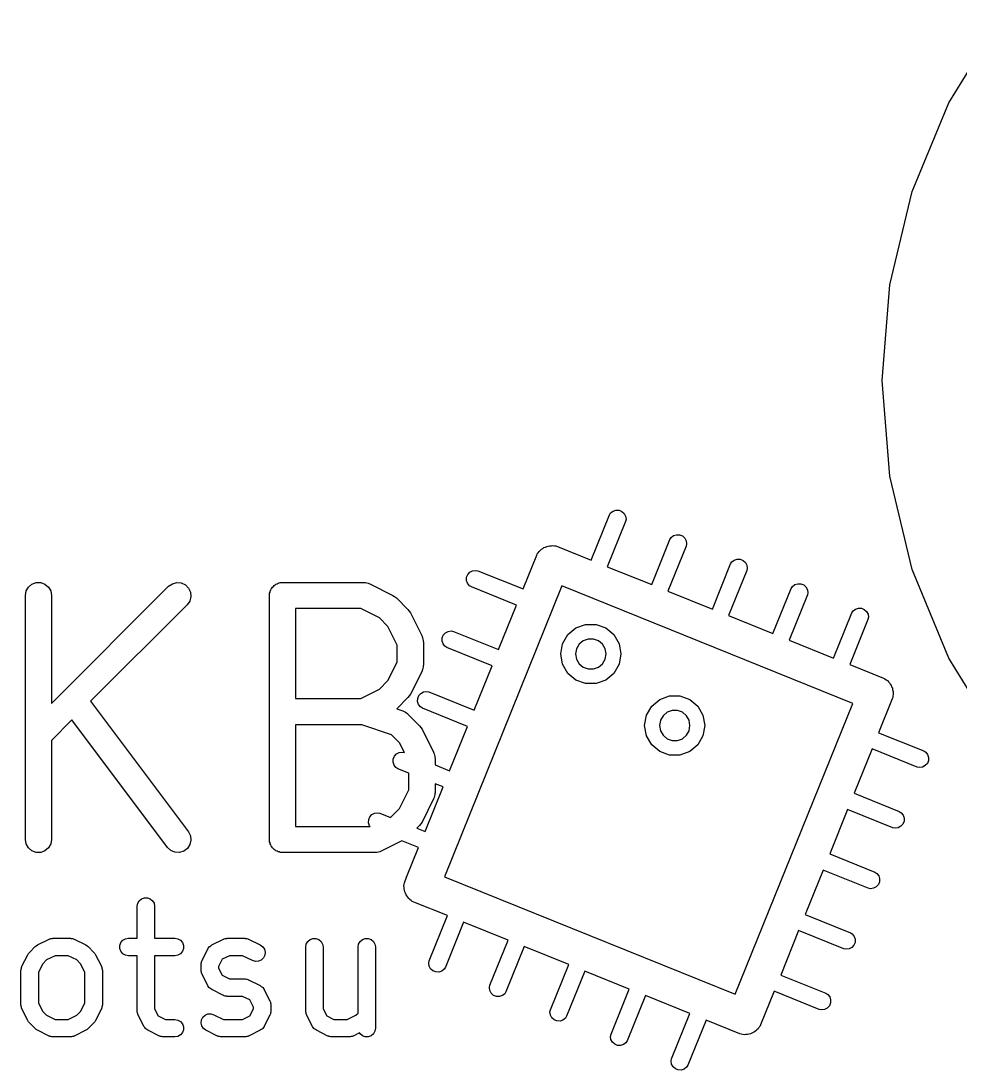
# Model space of a CAD drawing. Extents: x 42 to 175, y -135 to -43.
# Drawn here: x 57.4 to 68.17, y -134.11 to -122.07 of the extents above; entities that cross this region are included whole.
import ezdxf

# ---------------------------------------------------------------- set-up
doc = ezdxf.new("R2010")
doc.units = 0
doc.header["$MEASUREMENT"] = 0
doc.layers.add('BLACK', color=7, linetype='CONTINUOUS')

msp = doc.modelspace()

# ---------------------------------------------------------------- linework, layer by layer
at = {"layer": 'BLACK', "linetype": 'CONTINUOUS'}
for p, q in [((68.0451, -123.013), (68.6207, -122.074)), ((67.6236, -124.031), (68.0451, -123.013)), ((67.3664, -125.102), (67.6236, -124.031)), ((67.28, -126.2), (67.3664, -125.102)), ((67.3664, -127.298), (67.28, -126.2)), ((67.6236, -128.369), (67.3664, -127.298)), ((64.1499, -127.743), (64.1639, -127.72)), ((64.1639, -127.72), (64.1917, -127.699)), ((64.1917, -127.699), (64.2253, -127.688)), ((64.2253, -127.688), (64.2605, -127.689)), ((64.2605, -127.689), (64.2932, -127.702)), ((64.2932, -127.702), (64.3194, -127.726)), ((63.9406, -128.261), (64.1499, -127.743)), ((64.3354, -127.818), (64.1261, -128.336)), ((64.3194, -127.726), (64.336, -127.757)), ((64.3409, -127.792), (64.3354, -127.818)), ((64.336, -127.757), (64.3409, -127.792)), ((64.636, -128.542), (64.8453, -128.024)), ((64.8453, -128.024), (64.8593, -128.001)), ((64.8593, -128.001), (64.8871, -127.98)), ((64.8871, -127.98), (64.9206, -127.969)), ((64.9206, -127.969), (64.9559, -127.97)), ((64.9559, -127.97), (64.9886, -127.983)), ((64.9886, -127.983), (65.0148, -128.007)), ((65.0148, -128.007), (65.0314, -128.038)), ((65.0363, -128.073), (65.0308, -128.099)), ((65.0314, -128.038), (65.0363, -128.073)), ((63.316, -128.205), (63.3226, -128.189)), ((63.3226, -128.189), (63.3345, -128.176)), ((63.3345, -128.176), (63.3439, -128.161)), ((63.3439, -128.161), (63.3579, -128.15)), ((63.3579, -128.15), (63.3698, -128.136)), ((63.3698, -128.136), (63.3855, -128.128)), ((63.3855, -128.128), (63.3995, -128.117)), ((63.3995, -128.117), (63.4164, -128.112)), ((63.4164, -128.112), (63.4321, -128.103)), ((63.4321, -128.103), (63.4497, -128.101)), ((63.4497, -128.101), (63.4666, -128.095)), ((63.4666, -128.095), (63.4843, -128.096)), ((63.4843, -128.096), (63.5019, -128.093)), ((63.5019, -128.093), (63.5193, -128.097)), ((63.5193, -128.097), (63.5371, -128.098)), ((63.5371, -128.098), (63.5535, -128.104)), ((63.5535, -128.104), (63.5535, -128.104)), ((63.5535, -128.104), (63.9406, -128.261)), ((65.0308, -128.099), (64.8215, -128.617)), ((63.1596, -128.592), (63.316, -128.205)), ((63.316, -128.205), (63.316, -128.205)), ((65.3314, -128.823), (65.5407, -128.305)), ((65.5407, -128.305), (65.5547, -128.282)), ((65.5547, -128.282), (65.5825, -128.261)), ((65.5825, -128.261), (65.616, -128.25)), ((65.616, -128.25), (65.6513, -128.251)), ((65.6513, -128.251), (65.684, -128.264)), ((65.684, -128.264), (65.7102, -128.288)), ((65.7102, -128.288), (65.7267, -128.319)), ((65.7267, -128.319), (65.7316, -128.354)), ((62.5128, -128.458), (62.526, -128.425)), ((62.526, -128.425), (62.5496, -128.399)), ((62.5496, -128.399), (62.5808, -128.382)), ((62.5808, -128.382), (62.6157, -128.378)), ((62.6157, -128.378), (62.6415, -128.383)), ((62.6415, -128.383), (63.1596, -128.592)), ((64.1261, -128.336), (64.636, -128.542)), ((65.7262, -128.38), (65.5169, -128.898)), ((65.7316, -128.354), (65.7262, -128.38)), ((68.0451, -129.387), (67.6236, -128.369)), ((57.4851, -128.57), (57.525, -128.537)), ((57.525, -128.537), (57.574, -128.519)), ((57.574, -128.519), (57.626, -128.519)), ((57.626, -128.519), (57.675, -128.537)), ((57.675, -128.537), (57.7149, -128.57)), ((57.75, -129.905), (59.0939, -128.561)), ((59.0939, -128.561), (59.1366, -128.531)), ((59.1366, -128.531), (59.1869, -128.517)), ((59.1869, -128.517), (59.2388, -128.522)), ((59.2388, -128.522), (59.286, -128.544)), ((59.286, -128.544), (59.3229, -128.581)), ((60.2851, -128.57), (60.2951, -128.562)), ((60.2951, -128.562), (60.3036, -128.552)), ((60.3036, -128.552), (60.3149, -128.545)), ((60.3149, -128.545), (60.325, -128.537)), ((60.325, -128.537), (60.3373, -128.532)), ((60.3373, -128.532), (60.3487, -128.526)), ((60.3487, -128.526), (60.3616, -128.523)), ((60.3616, -128.523), (60.374, -128.519)), ((60.374, -128.519), (60.3871, -128.519)), ((60.3871, -128.519), (60.4, -128.517)), ((60.4, -128.517), (61.3333, -128.517)), ((61.3333, -128.517), (61.3419, -128.518)), ((61.3419, -128.518), (61.3505, -128.518)), ((61.3505, -128.518), (61.3673, -128.523)), ((61.3673, -128.523), (61.3846, -128.526)), ((61.3846, -128.526), (61.3921, -128.53)), ((61.3921, -128.53), (61.4004, -128.533)), ((61.4004, -128.533), (61.6671, -128.666)), ((63.6054, -128.557), (62.2568, -131.895)), ((62.5116, -128.493), (62.5128, -128.458)), ((62.5225, -128.527), (62.5116, -128.493)), ((62.5442, -128.555), (62.5225, -128.527)), ((62.5666, -128.568), (62.5442, -128.555)), ((66.9432, -129.905), (63.6054, -128.557)), ((66.2361, -128.586), (66.2501, -128.563)), ((66.2501, -128.563), (66.2779, -128.542)), ((66.2779, -128.542), (66.3114, -128.531)), ((66.3114, -128.531), (66.3467, -128.532)), ((66.3467, -128.532), (66.3794, -128.545)), ((66.3794, -128.545), (66.4056, -128.569)), ((57.45, -128.667), (57.459, -128.615)), ((57.45, -131.467), (57.45, -128.667)), ((57.459, -128.615), (57.4851, -128.57)), ((57.7149, -128.57), (57.741, -128.615)), ((57.741, -128.615), (57.75, -128.667)), ((57.75, -128.667), (57.75, -129.905)), ((59.3229, -128.581), (59.3449, -128.628)), ((59.3494, -128.68), (59.3359, -128.73)), ((59.3449, -128.628), (59.3494, -128.68)), ((60.25, -128.667), (60.2523, -128.654)), ((60.25, -131.467), (60.25, -128.667)), ((60.2523, -128.641), (60.2568, -128.628)), ((60.2523, -128.654), (60.2523, -128.641)), ((60.2568, -128.628), (60.259, -128.615)), ((60.259, -128.615), (60.2656, -128.604)), ((60.2656, -128.604), (60.2701, -128.592)), ((60.2701, -128.592), (60.2785, -128.582)), ((60.2785, -128.582), (60.2851, -128.57)), ((61.6671, -128.666), (61.6864, -128.68)), ((61.6864, -128.68), (61.7061, -128.694)), ((63.0846, -128.778), (62.5666, -128.568)), ((64.8215, -128.617), (65.3314, -128.823)), ((66.0268, -129.104), (66.2361, -128.586)), ((66.4215, -128.661), (66.2122, -129.179)), ((66.4056, -128.569), (66.4221, -128.6)), ((66.427, -128.635), (66.4215, -128.661)), ((66.4221, -128.6), (66.427, -128.635)), ((59.3061, -128.773), (58.1981, -129.881)), ((59.3359, -128.73), (59.3061, -128.773)), ((61.7061, -128.694), (61.8394, -128.827)), ((62.8786, -129.288), (63.0846, -128.778)), ((60.55, -128.817), (60.55, -129.85)), ((61.2979, -128.817), (60.55, -128.817)), ((61.5111, -128.923), (61.2979, -128.817)), ((61.6101, -129.022), (61.5111, -128.923)), ((61.8394, -128.827), (61.8532, -128.847)), ((61.8532, -128.847), (61.8675, -128.866)), ((61.8675, -128.866), (62.0008, -129.133)), ((65.5169, -128.898), (66.0268, -129.104)), ((66.7222, -129.385), (66.9315, -128.867)), ((66.9315, -128.867), (66.9455, -128.844)), ((66.9455, -128.844), (66.9733, -128.822)), ((66.9733, -128.822), (67.0068, -128.812)), ((67.0068, -128.812), (67.0421, -128.813)), ((67.0421, -128.813), (67.0748, -128.826)), ((67.0748, -128.826), (67.101, -128.85)), ((67.101, -128.85), (67.1175, -128.881)), ((67.1224, -128.916), (67.1169, -128.942)), ((67.1175, -128.881), (67.1224, -128.916)), ((61.7167, -129.235), (61.6101, -129.022)), ((63.6726, -129.116), (63.7644, -129.039)), ((63.7644, -129.039), (63.877, -128.998)), ((63.877, -128.998), (63.9968, -128.998)), ((63.9968, -128.998), (64.1094, -129.039)), ((64.1094, -129.039), (64.2012, -129.116)), ((67.1169, -128.942), (66.9076, -129.46)), ((62.0008, -129.133), (62.0033, -129.141)), ((62.0033, -129.141), (62.0076, -129.149)), ((62.0076, -129.149), (62.0107, -129.166)), ((62.0107, -129.166), (62.0157, -129.183)), ((62.2306, -129.189), (62.2319, -129.153)), ((62.2319, -129.153), (62.2451, -129.121)), ((62.2451, -129.121), (62.2687, -129.094)), ((62.2687, -129.094), (62.2998, -129.078)), ((62.2998, -129.078), (62.3347, -129.073)), ((62.3347, -129.073), (62.3606, -129.078)), ((62.3606, -129.078), (62.8786, -129.288)), ((63.6127, -129.22), (63.6726, -129.116)), ((63.9065, -129.166), (63.8494, -129.186)), ((63.9673, -129.166), (63.9065, -129.166)), ((64.0244, -129.186), (63.9673, -129.166)), ((64.2012, -129.116), (64.2611, -129.22)), ((61.7167, -129.431), (61.7167, -129.235)), ((62.0157, -129.183), (62.0152, -129.191)), ((62.0152, -129.191), (62.0167, -129.2)), ((62.0167, -129.2), (62.0167, -129.467)), ((62.2415, -129.222), (62.2306, -129.189)), ((62.2633, -129.25), (62.2415, -129.222)), ((62.2856, -129.264), (62.2633, -129.25)), ((62.8037, -129.473), (62.2856, -129.264)), ((63.5919, -129.338), (63.6127, -129.22)), ((63.7725, -129.278), (63.7619, -129.338)), ((63.8028, -129.225), (63.7725, -129.278)), ((63.8494, -129.186), (63.8028, -129.225)), ((64.071, -129.225), (64.0244, -129.186)), ((64.1014, -129.278), (64.071, -129.225)), ((64.1119, -129.338), (64.1014, -129.278)), ((64.2611, -129.22), (64.2819, -129.338)), ((66.2122, -129.179), (66.7222, -129.385)), ((63.6127, -129.456), (63.5919, -129.338)), ((63.7619, -129.338), (63.7725, -129.398)), ((63.7725, -129.398), (63.8028, -129.45)), ((64.071, -129.45), (64.1014, -129.398)), ((64.1014, -129.398), (64.1119, -129.338)), ((64.2819, -129.338), (64.2611, -129.456)), ((68.6207, -130.326), (68.0451, -129.387)), ((61.6101, -129.644), (61.7167, -129.431)), ((62.0033, -129.525), (62.0008, -129.534)), ((62.0076, -129.518), (62.0033, -129.525)), ((62.0107, -129.501), (62.0076, -129.518)), ((62.0157, -129.484), (62.0107, -129.501)), ((62.0167, -129.467), (62.0152, -129.475)), ((62.0152, -129.475), (62.0157, -129.484)), ((62.5977, -129.983), (62.8037, -129.473)), ((63.6726, -129.56), (63.6127, -129.456)), ((63.8028, -129.45), (63.8494, -129.489)), ((63.8494, -129.489), (63.9065, -129.51)), ((63.9065, -129.51), (63.9673, -129.51)), ((63.9673, -129.51), (64.0244, -129.489)), ((64.0244, -129.489), (64.071, -129.45)), ((64.2611, -129.456), (64.2012, -129.56)), ((66.9076, -129.46), (67.2947, -129.616)), ((61.5111, -129.743), (61.6101, -129.644)), ((62.0008, -129.534), (61.8675, -129.8)), ((63.7644, -129.637), (63.6726, -129.56)), ((63.877, -129.678), (63.7644, -129.637)), ((64.1094, -129.637), (63.9968, -129.678)), ((64.2012, -129.56), (64.1094, -129.637)), ((67.2947, -129.616), (67.2947, -129.616)), ((67.2947, -129.616), (67.3112, -129.623)), ((67.3112, -129.623), (67.3244, -129.635)), ((67.3244, -129.635), (67.3395, -129.644)), ((67.3395, -129.644), (67.3504, -129.658)), ((61.2979, -129.85), (61.5111, -129.743)), ((62.0189, -129.773), (62.0538, -129.768)), ((62.0538, -129.768), (62.0796, -129.774)), ((63.9968, -129.678), (63.877, -129.678)), ((67.3504, -129.658), (67.3636, -129.67)), ((67.3636, -129.67), (67.372, -129.686)), ((67.372, -129.686), (67.3829, -129.7)), ((67.3829, -129.7), (67.3884, -129.716)), ((67.3884, -129.716), (67.3967, -129.732)), ((67.3967, -129.732), (67.3992, -129.75)), ((67.3992, -129.75), (67.4047, -129.767)), ((67.4047, -129.767), (67.4041, -129.784)), ((58.1981, -129.881), (59.32, -131.377)), ((60.55, -129.85), (61.2979, -129.85)), ((61.8394, -129.839), (61.711, -129.968)), ((61.8532, -129.82), (61.8394, -129.839)), ((61.8675, -129.8), (61.8532, -129.82)), ((61.9497, -129.884), (61.9509, -129.849)), ((61.9606, -129.918), (61.9497, -129.884)), ((61.9509, -129.849), (61.9641, -129.816)), ((61.9641, -129.816), (61.9877, -129.79)), ((61.9877, -129.79), (62.0189, -129.773)), ((62.0796, -129.774), (62.5977, -129.983)), ((64.6354, -129.936), (64.7272, -129.859)), ((64.7272, -129.859), (64.8398, -129.818)), ((64.8398, -129.818), (64.9596, -129.818)), ((64.9596, -129.818), (65.0722, -129.859)), ((65.0722, -129.859), (65.164, -129.936)), ((67.3956, -129.854), (67.2392, -130.241)), ((67.4022, -129.837), (67.3956, -129.854)), ((67.3956, -129.854), (67.3956, -129.854)), ((67.4028, -129.819), (67.4022, -129.837)), ((67.4065, -129.802), (67.4028, -129.819)), ((67.4041, -129.784), (67.4065, -129.802)), ((61.711, -129.968), (61.7808, -129.991)), ((61.7808, -129.991), (61.7884, -129.995)), ((61.7884, -129.995), (61.7967, -129.997)), ((61.7967, -129.997), (61.8111, -130.007)), ((61.8111, -130.007), (61.8266, -130.016)), ((61.9823, -129.945), (61.9606, -129.918)), ((62.0047, -129.959), (61.9823, -129.945)), ((62.5227, -130.169), (62.0047, -129.959)), ((64.5755, -130.04), (64.6354, -129.936)), ((64.8122, -130.007), (64.7656, -130.046)), ((64.8693, -129.986), (64.8122, -130.007)), ((64.9301, -129.986), (64.8693, -129.986)), ((64.9872, -130.007), (64.9301, -129.986)), ((65.0337, -130.046), (64.9872, -130.007)), ((65.164, -129.936), (65.2239, -130.04)), ((65.5946, -133.243), (66.9432, -129.905)), ((57.9838, -130.095), (57.75, -130.329)), ((59.08, -131.557), (57.9838, -130.095)), ((61.8266, -130.016), (61.8323, -130.022)), ((61.8323, -130.022), (61.8394, -130.027)), ((61.8394, -130.027), (61.9727, -130.161)), ((64.5547, -130.158), (64.5755, -130.04)), ((64.7352, -130.098), (64.7247, -130.158)), ((64.7656, -130.046), (64.7352, -130.098)), ((65.0641, -130.098), (65.0337, -130.046)), ((65.0747, -130.158), (65.0641, -130.098)), ((65.2239, -130.04), (65.2447, -130.158)), ((60.55, -130.15), (60.55, -131.317)), ((61.309, -130.15), (60.55, -130.15)), ((61.6523, -130.264), (61.309, -130.15)), ((61.9727, -130.161), (61.9865, -130.18)), ((61.9865, -130.18), (62.0008, -130.2)), ((62.0008, -130.2), (62.1342, -130.466)), ((62.3167, -130.679), (62.5227, -130.169)), ((64.5755, -130.276), (64.5547, -130.158)), ((64.7247, -130.158), (64.7352, -130.218)), ((64.7352, -130.218), (64.7656, -130.271)), ((65.0337, -130.271), (65.0641, -130.218)), ((65.0641, -130.218), (65.0747, -130.158)), ((65.2447, -130.158), (65.2239, -130.276)), ((67.2392, -130.241), (67.7572, -130.45)), ((57.75, -130.329), (57.75, -131.467)), ((61.7434, -130.356), (61.6523, -130.264)), ((61.8006, -130.47), (61.7434, -130.356)), ((64.6354, -130.38), (64.5755, -130.276)), ((64.7656, -130.271), (64.8122, -130.31)), ((64.8122, -130.31), (64.8693, -130.331)), ((64.8693, -130.331), (64.9301, -130.331)), ((64.9301, -130.331), (64.9872, -130.31)), ((64.9872, -130.31), (65.0337, -130.271)), ((65.2239, -130.276), (65.164, -130.38)), ((61.6832, -130.511), (61.7068, -130.485)), ((61.7068, -130.485), (61.7379, -130.469)), ((61.7379, -130.469), (61.7728, -130.464)), ((61.7728, -130.464), (61.7986, -130.469)), ((61.7986, -130.469), (61.8006, -130.47)), ((62.1342, -130.466), (62.1366, -130.475)), ((62.1366, -130.475), (62.141, -130.482)), ((62.141, -130.482), (62.144, -130.499)), ((64.7272, -130.457), (64.6354, -130.38)), ((64.8398, -130.498), (64.7272, -130.457)), ((65.0722, -130.457), (64.9596, -130.498)), ((65.164, -130.38), (65.0722, -130.457)), ((67.1643, -130.426), (66.9582, -130.936)), ((67.6823, -130.635), (67.1643, -130.426)), ((67.7572, -130.45), (67.7796, -130.464)), ((67.7796, -130.464), (67.8013, -130.492)), ((61.6687, -130.579), (61.67, -130.544)), ((61.6796, -130.613), (61.6687, -130.579)), ((61.67, -130.544), (61.6832, -130.511)), ((62.144, -130.499), (62.149, -130.516)), ((62.149, -130.516), (62.1485, -130.525)), ((62.1485, -130.525), (62.15, -130.533)), ((62.15, -130.533), (62.15, -130.611)), ((62.15, -130.611), (62.3167, -130.679)), ((64.9596, -130.498), (64.8398, -130.498)), ((67.7978, -130.593), (67.7742, -130.619)), ((67.811, -130.561), (67.7978, -130.593)), ((67.8013, -130.492), (67.8122, -130.525)), ((67.8122, -130.525), (67.811, -130.561)), ((61.7013, -130.641), (61.6796, -130.613)), ((61.7237, -130.655), (61.7013, -130.641)), ((61.85, -130.706), (61.7237, -130.655)), ((61.85, -130.898), (61.85, -130.706)), ((67.7081, -130.641), (67.6823, -130.635)), ((67.743, -130.636), (67.7081, -130.641)), ((67.7742, -130.619), (67.743, -130.636)), ((62.2418, -130.864), (62.15, -130.827)), ((62.15, -130.827), (62.15, -130.933)), ((61.7434, -131.111), (61.85, -130.898)), ((62.0357, -131.374), (62.2418, -130.864)), ((62.144, -130.967), (62.141, -130.985)), ((62.149, -130.95), (62.144, -130.967)), ((62.15, -130.933), (62.1485, -130.942)), ((62.1485, -130.942), (62.149, -130.95)), ((66.9582, -130.936), (67.4763, -131.145)), ((62.1342, -131), (62.0008, -131.267)), ((62.1366, -130.992), (62.1342, -131)), ((62.141, -130.985), (62.1366, -130.992)), ((61.389, -131.239), (61.4022, -131.207)), ((61.4022, -131.207), (61.4258, -131.181)), ((61.4258, -131.181), (61.457, -131.164)), ((61.457, -131.164), (61.4919, -131.159)), ((61.4919, -131.159), (61.5177, -131.165)), ((61.5177, -131.165), (61.6381, -131.213)), ((61.6381, -131.213), (61.6445, -131.21)), ((61.6445, -131.21), (61.7434, -131.111)), ((66.8833, -131.121), (66.6773, -131.631)), ((67.4014, -131.331), (66.8833, -131.121)), ((67.4763, -131.145), (67.4987, -131.159)), ((67.4987, -131.159), (67.5204, -131.187)), ((67.5204, -131.187), (67.5313, -131.221)), ((60.55, -131.317), (61.4052, -131.317)), ((61.3878, -131.275), (61.389, -131.239)), ((61.3987, -131.308), (61.3878, -131.275)), ((61.4052, -131.317), (61.3987, -131.308)), ((61.9727, -131.306), (61.9425, -131.336)), ((61.9865, -131.286), (61.9727, -131.306)), ((62.0008, -131.267), (61.9865, -131.286)), ((67.4272, -131.336), (67.4014, -131.331)), ((67.4621, -131.331), (67.4272, -131.336)), ((67.4932, -131.315), (67.4621, -131.331)), ((67.5168, -131.289), (67.4932, -131.315)), ((67.53, -131.256), (67.5168, -131.289)), ((67.5313, -131.221), (67.53, -131.256)), ((59.32, -131.377), (59.3435, -131.423)), ((59.3435, -131.423), (59.3498, -131.475)), ((61.9425, -131.336), (62.0357, -131.374)), ((57.459, -131.518), (57.45, -131.467)), ((57.4851, -131.563), (57.459, -131.518)), ((57.525, -131.597), (57.4851, -131.563)), ((57.7149, -131.563), (57.675, -131.597)), ((57.741, -131.518), (57.7149, -131.563)), ((57.75, -131.467), (57.741, -131.518)), ((59.118, -131.592), (59.08, -131.557)), ((59.3095, -131.569), (59.2678, -131.6)), ((59.3379, -131.526), (59.3095, -131.569)), ((59.3498, -131.475), (59.3379, -131.526)), ((60.2523, -131.48), (60.25, -131.467)), ((60.2523, -131.493), (60.2523, -131.48)), ((60.2568, -131.505), (60.2523, -131.493)), ((60.259, -131.518), (60.2568, -131.505)), ((60.2656, -131.529), (60.259, -131.518)), ((60.2701, -131.542), (60.2656, -131.529)), ((60.2785, -131.552), (60.2701, -131.542)), ((60.2851, -131.563), (60.2785, -131.552)), ((60.2951, -131.572), (60.2851, -131.563)), ((60.3036, -131.582), (60.2951, -131.572)), ((61.7705, -131.482), (61.5337, -131.601)), ((61.9608, -131.559), (61.7705, -131.482)), ((61.8242, -131.898), (61.9608, -131.559)), ((57.574, -131.614), (57.525, -131.597)), ((57.626, -131.614), (57.574, -131.614)), ((57.675, -131.597), (57.626, -131.614)), ((59.1659, -131.613), (59.118, -131.592)), ((59.2179, -131.616), (59.1659, -131.613)), ((59.2678, -131.6), (59.2179, -131.616)), ((60.3149, -131.588), (60.3036, -131.582)), ((60.325, -131.597), (60.3149, -131.588)), ((60.3373, -131.601), (60.325, -131.597)), ((60.3487, -131.608), (60.3373, -131.601)), ((60.3616, -131.61), (60.3487, -131.608)), ((60.374, -131.614), (60.3616, -131.61)), ((60.3871, -131.614), (60.374, -131.614)), ((60.4, -131.617), (60.3871, -131.614)), ((61.4667, -131.617), (60.4, -131.617)), ((61.4752, -131.615), (61.4667, -131.617)), ((61.4838, -131.616), (61.4752, -131.615)), ((61.5007, -131.611), (61.4838, -131.616)), ((61.518, -131.608), (61.5007, -131.611)), ((61.5255, -131.603), (61.518, -131.608)), ((61.5337, -131.601), (61.5255, -131.603)), ((66.6773, -131.631), (67.1953, -131.841)), ((61.7978, -131.963), (61.8242, -131.898)), ((62.2568, -131.895), (65.5946, -133.243)), ((66.6023, -131.817), (66.3963, -132.327)), ((67.1204, -132.026), (66.6023, -131.817)), ((67.1953, -131.841), (67.2177, -131.855)), ((67.2177, -131.855), (67.2394, -131.882)), ((67.2394, -131.882), (67.2503, -131.916)), ((67.2503, -131.916), (67.2491, -131.951)), ((61.7935, -131.998), (61.7972, -131.981)), ((61.7959, -132.016), (61.7935, -131.998)), ((61.7953, -132.033), (61.7959, -132.016)), ((61.8008, -132.05), (61.7953, -132.033)), ((61.7972, -131.981), (61.7978, -131.963)), ((61.8033, -132.068), (61.8008, -132.05)), ((67.1462, -132.032), (67.1204, -132.026)), ((67.1811, -132.027), (67.1462, -132.032)), ((67.2123, -132.01), (67.1811, -132.027)), ((67.2359, -131.984), (67.2123, -132.01)), ((67.2491, -131.951), (67.2359, -131.984)), ((58.7394, -132.199), (58.7567, -132.169)), ((58.7567, -132.169), (58.7833, -132.147)), ((58.7833, -132.147), (58.816, -132.135)), ((58.816, -132.135), (58.8507, -132.135)), ((58.8507, -132.135), (58.8833, -132.147)), ((58.8833, -132.147), (58.9099, -132.169)), ((58.9099, -132.169), (58.9273, -132.199)), ((61.8116, -132.084), (61.8033, -132.068)), ((61.8171, -132.1), (61.8116, -132.084)), ((61.828, -132.114), (61.8171, -132.1)), ((61.8364, -132.13), (61.828, -132.114)), ((61.8496, -132.142), (61.8364, -132.13)), ((61.8605, -132.156), (61.8496, -132.142)), ((61.8756, -132.165), (61.8605, -132.156)), ((61.8888, -132.177), (61.8756, -132.165)), ((61.9053, -132.184), (61.8888, -132.177)), ((58.7333, -132.233), (58.7394, -132.199)), ((58.7333, -132.6), (58.7333, -132.233)), ((58.9273, -132.199), (58.9333, -132.233)), ((58.9333, -132.233), (58.9333, -132.6)), ((62.2924, -132.34), (61.9053, -132.184)), ((61.9053, -132.184), (61.9053, -132.184)), ((62.0831, -132.858), (62.2924, -132.34)), ((62.4778, -132.415), (62.2685, -132.933)), ((62.9878, -132.621), (62.4778, -132.415)), ((66.3963, -132.327), (66.9144, -132.536)), ((66.3214, -132.512), (66.1154, -133.022)), ((66.8394, -132.722), (66.3214, -132.512)), ((66.9144, -132.536), (66.9367, -132.55)), ((57.5886, -132.677), (57.7219, -132.611)), ((57.7219, -132.611), (57.7275, -132.609)), ((57.7275, -132.609), (57.7325, -132.606)), ((57.7325, -132.606), (57.744, -132.604)), ((57.744, -132.604), (57.7552, -132.601)), ((57.7552, -132.601), (57.761, -132.601)), ((57.761, -132.601), (57.7667, -132.6)), ((57.7667, -132.6), (57.9667, -132.6)), ((57.9667, -132.6), (57.9723, -132.601)), ((57.9723, -132.601), (57.9781, -132.601)), ((57.9781, -132.601), (57.9893, -132.604)), ((57.9893, -132.604), (58.0009, -132.606)), ((58.0009, -132.606), (58.0059, -132.609)), ((58.0059, -132.609), (58.0114, -132.611)), ((58.0114, -132.611), (58.1447, -132.677)), ((58.5349, -132.683), (58.5467, -132.65)), ((58.5467, -132.65), (58.5691, -132.623)), ((58.5691, -132.623), (58.5991, -132.606)), ((58.5991, -132.606), (58.6333, -132.6)), ((58.6333, -132.6), (58.7333, -132.6)), ((58.9333, -132.6), (59.1667, -132.6)), ((59.1667, -132.6), (59.2009, -132.606)), ((59.2009, -132.606), (59.2309, -132.623)), ((59.2309, -132.623), (59.2533, -132.65)), ((59.2533, -132.65), (59.2651, -132.683)), ((59.5886, -132.677), (59.7219, -132.611)), ((59.7219, -132.611), (59.7275, -132.609)), ((59.7275, -132.609), (59.7325, -132.606)), ((59.7325, -132.606), (59.744, -132.604)), ((59.744, -132.604), (59.7552, -132.601)), ((59.7552, -132.601), (59.761, -132.601)), ((59.761, -132.601), (59.7667, -132.6)), ((59.7667, -132.6), (59.9667, -132.6)), ((59.9667, -132.6), (59.9723, -132.601)), ((59.9723, -132.601), (59.9781, -132.601)), ((59.9781, -132.601), (59.9893, -132.604)), ((59.9893, -132.604), (60.0009, -132.606)), ((60.0009, -132.606), (60.0059, -132.609)), ((60.0059, -132.609), (60.0114, -132.611)), ((60.0114, -132.611), (60.1447, -132.677)), ((60.6727, -132.666), (60.6901, -132.636)), ((60.6901, -132.636), (60.7167, -132.613)), ((60.7167, -132.613), (60.7493, -132.602)), ((60.7493, -132.602), (60.784, -132.602)), ((60.784, -132.602), (60.8167, -132.613)), ((60.8167, -132.613), (60.8433, -132.636)), ((60.8433, -132.636), (60.8606, -132.666)), ((61.2727, -132.666), (61.2901, -132.636)), ((61.2901, -132.636), (61.3167, -132.613)), ((61.3167, -132.613), (61.3493, -132.602)), ((61.3493, -132.602), (61.384, -132.602)), ((61.384, -132.602), (61.4167, -132.613)), ((61.4167, -132.613), (61.4433, -132.636)), ((61.4433, -132.636), (61.4606, -132.666)), ((62.7784, -133.139), (62.9878, -132.621)), ((66.9367, -132.55), (66.9585, -132.578)), ((66.9681, -132.647), (66.9549, -132.679)), ((66.9585, -132.578), (66.9694, -132.611)), ((66.9694, -132.611), (66.9681, -132.647)), ((57.4772, -132.789), (57.4868, -132.776)), ((57.4868, -132.776), (57.496, -132.763)), ((57.496, -132.763), (57.5626, -132.696)), ((57.5626, -132.696), (57.5757, -132.687)), ((57.5757, -132.687), (57.5886, -132.677)), ((58.1447, -132.677), (58.1576, -132.687)), ((58.1576, -132.687), (58.1707, -132.696)), ((58.1707, -132.696), (58.2374, -132.763)), ((58.2374, -132.763), (58.2466, -132.776)), ((58.2466, -132.776), (58.2561, -132.789)), ((58.5349, -132.717), (58.5349, -132.683)), ((58.5467, -132.75), (58.5349, -132.717)), ((58.5691, -132.777), (58.5467, -132.75)), ((58.5991, -132.794), (58.5691, -132.777)), ((59.2309, -132.777), (59.2009, -132.794)), ((59.2533, -132.75), (59.2309, -132.777)), ((59.2651, -132.717), (59.2533, -132.75)), ((59.2651, -132.683), (59.2651, -132.717)), ((59.4772, -132.855), (59.5439, -132.722)), ((59.5439, -132.722), (59.5526, -132.71)), ((59.5526, -132.71), (59.5607, -132.698)), ((59.5607, -132.698), (59.5629, -132.696)), ((59.5629, -132.696), (59.5646, -132.694)), ((59.5646, -132.694), (59.5768, -132.686)), ((59.5768, -132.686), (59.5886, -132.677)), ((60.1447, -132.677), (60.1726, -132.698)), ((60.1726, -132.698), (60.1918, -132.727)), ((60.1918, -132.727), (60.1998, -132.761)), ((60.1998, -132.761), (60.1959, -132.795)), ((60.6667, -132.7), (60.6727, -132.666)), ((60.6667, -133.433), (60.6667, -132.7)), ((60.8606, -132.666), (60.8667, -132.7)), ((60.8667, -132.7), (60.8667, -133.41)), ((61.2667, -132.7), (61.2727, -132.666)), ((61.2667, -133.459), (61.2667, -132.7)), ((61.4606, -132.666), (61.4667, -132.7)), ((61.4667, -132.7), (61.4667, -133.633)), ((63.1732, -132.696), (62.9639, -133.214)), ((63.6831, -132.902), (63.1732, -132.696)), ((66.8653, -132.727), (66.8394, -132.722)), ((66.9002, -132.722), (66.8653, -132.727)), ((66.9313, -132.706), (66.9002, -132.722)), ((66.9549, -132.679), (66.9313, -132.706)), ((57.4106, -132.922), (57.4772, -132.789)), ((57.6489, -132.893), (57.6, -132.99)), ((57.6926, -132.849), (57.6489, -132.893)), ((57.7903, -132.8), (57.6926, -132.849)), ((57.9431, -132.8), (57.7903, -132.8)), ((58.0408, -132.849), (57.9431, -132.8)), ((58.0845, -132.893), (58.0408, -132.849)), ((58.1333, -132.99), (58.0845, -132.893)), ((58.2561, -132.789), (58.3228, -132.922)), ((58.6333, -132.8), (58.5991, -132.794)), ((58.7333, -132.8), (58.6333, -132.8)), ((58.7333, -133.433), (58.7333, -132.8)), ((59.1667, -132.8), (58.9333, -132.8)), ((58.9333, -132.8), (58.9333, -133.41)), ((59.2009, -132.794), (59.1667, -132.8)), ((59.4667, -132.9), (59.4677, -132.894)), ((59.4673, -132.889), (59.4707, -132.877)), ((59.4677, -132.894), (59.4673, -132.889)), ((59.4707, -132.877), (59.4727, -132.866)), ((59.4727, -132.866), (59.4756, -132.861)), ((59.4756, -132.861), (59.4772, -132.855)), ((59.7079, -132.841), (59.6667, -132.924)), ((59.7903, -132.8), (59.7079, -132.841)), ((59.9431, -132.8), (59.7903, -132.8)), ((60.0553, -132.856), (59.9431, -132.8)), ((60.0886, -132.866), (60.0553, -132.856)), ((60.1232, -132.864), (60.0886, -132.866)), ((60.1551, -132.85), (60.1232, -132.864)), ((60.1803, -132.826), (60.1551, -132.85)), ((60.1959, -132.795), (60.1803, -132.826)), ((62.0776, -132.884), (62.0831, -132.858)), ((62.0825, -132.919), (62.0776, -132.884)), ((57.4, -132.967), (57.401, -132.961)), ((57.4, -133.367), (57.4, -132.967)), ((57.4007, -132.955), (57.404, -132.944)), ((57.401, -132.961), (57.4007, -132.955)), ((57.404, -132.944), (57.406, -132.932)), ((57.406, -132.932), (57.4089, -132.927)), ((57.4089, -132.927), (57.4106, -132.922)), ((57.6, -132.99), (57.6, -133.343)), ((58.1333, -133.343), (58.1333, -132.99)), ((58.3228, -132.922), (58.3244, -132.927)), ((58.3244, -132.927), (58.3273, -132.932)), ((58.3273, -132.932), (58.3293, -132.944)), ((58.3293, -132.944), (58.3327, -132.955)), ((58.3327, -132.955), (58.3323, -132.961)), ((58.3323, -132.961), (58.3333, -132.967)), ((58.3333, -132.967), (58.3333, -133.367)), ((59.4667, -132.967), (59.4667, -132.9)), ((59.4677, -132.972), (59.4667, -132.967)), ((59.4673, -132.978), (59.4677, -132.972)), ((59.4707, -132.989), (59.4673, -132.978)), ((59.4727, -133.001), (59.4707, -132.989)), ((59.4756, -133.006), (59.4727, -133.001)), ((59.4772, -133.011), (59.4756, -133.006)), ((59.5439, -133.145), (59.4772, -133.011)), ((59.6667, -132.924), (59.6667, -132.943)), ((59.6667, -132.943), (59.7079, -133.025)), ((62.099, -132.95), (62.0825, -132.919)), ((62.1252, -132.974), (62.099, -132.95)), ((62.1579, -132.987), (62.1252, -132.974)), ((62.1932, -132.988), (62.1579, -132.987)), ((62.2267, -132.978), (62.1932, -132.988)), ((62.2545, -132.956), (62.2267, -132.978)), ((62.2685, -132.933), (62.2545, -132.956)), ((63.4738, -133.42), (63.6831, -132.902)), ((63.8686, -132.977), (63.6593, -133.495)), ((64.3785, -133.183), (63.8686, -132.977)), ((59.7079, -133.025), (59.7903, -133.067)), ((59.7903, -133.067), (59.9667, -133.067)), ((59.9667, -133.067), (59.9723, -133.068)), ((59.9723, -133.068), (59.9781, -133.067)), ((59.9781, -133.067), (59.9893, -133.071)), ((59.9893, -133.071), (60.0009, -133.073)), ((60.0009, -133.073), (60.0059, -133.076)), ((60.0059, -133.076), (60.0114, -133.077)), ((60.0114, -133.077), (60.1447, -133.144)), ((62.773, -133.165), (62.7784, -133.139)), ((66.1154, -133.022), (66.6334, -133.232)), ((59.5526, -133.157), (59.5439, -133.145)), ((59.5607, -133.169), (59.5526, -133.157)), ((59.5629, -133.17), (59.5607, -133.169)), ((59.5646, -133.173), (59.5629, -133.17)), ((59.5768, -133.181), (59.5646, -133.173)), ((59.5886, -133.189), (59.5768, -133.181)), ((59.7219, -133.256), (59.5886, -133.189)), ((59.7275, -133.258), (59.7219, -133.256)), ((59.7325, -133.261), (59.7275, -133.258)), ((60.1447, -133.144), (60.1565, -133.153)), ((60.1565, -133.153), (60.1688, -133.161)), ((60.1688, -133.161), (60.1704, -133.163)), ((60.1704, -133.163), (60.1726, -133.165)), ((60.1726, -133.165), (60.1807, -133.177)), ((60.1807, -133.177), (60.1894, -133.189)), ((60.1894, -133.189), (60.2561, -133.322)), ((62.7779, -133.2), (62.773, -133.165)), ((62.7944, -133.231), (62.7779, -133.2)), ((62.8206, -133.255), (62.7944, -133.231)), ((62.8533, -133.268), (62.8206, -133.255)), ((62.9221, -133.258), (62.8886, -133.269)), ((62.9499, -133.237), (62.9221, -133.258)), ((62.9639, -133.214), (62.9499, -133.237)), ((64.1692, -133.701), (64.3785, -133.183)), ((64.564, -133.258), (64.3547, -133.776)), ((65.0739, -133.464), (64.564, -133.258)), ((66.0404, -133.208), (65.884, -133.595)), ((66.5585, -133.417), (66.0404, -133.208)), ((66.6334, -133.232), (66.6558, -133.245)), ((66.6558, -133.245), (66.6775, -133.273)), ((57.401, -133.372), (57.4, -133.367)), ((57.4007, -133.378), (57.401, -133.372)), ((57.404, -133.389), (57.4007, -133.378)), ((57.6, -133.343), (57.6489, -133.441)), ((58.0845, -133.441), (58.1333, -133.343)), ((58.3327, -133.378), (58.3293, -133.389)), ((58.3333, -133.367), (58.3323, -133.372)), ((58.3323, -133.372), (58.3327, -133.378)), ((59.744, -133.263), (59.7325, -133.261)), ((59.7552, -133.266), (59.744, -133.263)), ((59.761, -133.266), (59.7552, -133.266)), ((59.7667, -133.267), (59.761, -133.266)), ((59.9431, -133.267), (59.7667, -133.267)), ((60.0255, -133.308), (59.9431, -133.267)), ((60.0667, -133.39), (60.0255, -133.308)), ((60.2561, -133.322), (60.2578, -133.327)), ((60.2578, -133.327), (60.2606, -133.332)), ((60.2606, -133.332), (60.2627, -133.344)), ((60.2627, -133.344), (60.266, -133.355)), ((60.266, -133.355), (60.2657, -133.361)), ((60.2657, -133.361), (60.2667, -133.367)), ((60.2667, -133.367), (60.2667, -133.433)), ((62.8886, -133.269), (62.8533, -133.268)), ((66.674, -133.375), (66.6504, -133.401)), ((66.6872, -133.342), (66.674, -133.375)), ((66.6775, -133.273), (66.6884, -133.307)), ((66.6884, -133.307), (66.6872, -133.342)), ((57.406, -133.401), (57.404, -133.389)), ((57.4089, -133.406), (57.406, -133.401)), ((57.4106, -133.411), (57.4089, -133.406)), ((57.4772, -133.545), (57.4106, -133.411)), ((57.6489, -133.441), (57.6926, -133.484)), ((57.6926, -133.484), (57.7903, -133.533)), ((57.9431, -133.533), (58.0408, -133.484)), ((58.0408, -133.484), (58.0845, -133.441)), ((58.3228, -133.411), (58.2561, -133.545)), ((58.3244, -133.406), (58.3228, -133.411)), ((58.3273, -133.401), (58.3244, -133.406)), ((58.3293, -133.389), (58.3273, -133.401)), ((58.7343, -133.439), (58.7333, -133.433)), ((58.734, -133.445), (58.7343, -133.439)), ((58.7373, -133.456), (58.734, -133.445)), ((58.7394, -133.468), (58.7373, -133.456)), ((58.7422, -133.473), (58.7394, -133.468)), ((58.7439, -133.478), (58.7422, -133.473)), ((58.8106, -133.611), (58.7439, -133.478)), ((58.9333, -133.41), (58.9745, -133.492)), ((58.9745, -133.492), (59.0569, -133.533)), ((59.4863, -133.507), (59.5116, -133.483)), ((59.5116, -133.483), (59.5434, -133.469)), ((59.5434, -133.469), (59.5781, -133.467)), ((59.5781, -133.467), (59.6114, -133.477)), ((59.6114, -133.477), (59.7236, -133.533)), ((59.9431, -133.533), (60.0255, -133.492)), ((60.0255, -133.492), (60.0667, -133.41)), ((60.0667, -133.41), (60.0667, -133.39)), ((60.2561, -133.478), (60.1894, -133.611)), ((60.2578, -133.473), (60.2561, -133.478)), ((60.2606, -133.468), (60.2578, -133.473)), ((60.2627, -133.456), (60.2606, -133.468)), ((60.266, -133.445), (60.2627, -133.456)), ((60.2667, -133.433), (60.2657, -133.439)), ((60.2657, -133.439), (60.266, -133.445)), ((60.6677, -133.439), (60.6667, -133.433)), ((60.6673, -133.445), (60.6677, -133.439)), ((60.6707, -133.456), (60.6673, -133.445)), ((60.6727, -133.468), (60.6707, -133.456)), ((60.6756, -133.473), (60.6727, -133.468)), ((60.6772, -133.478), (60.6756, -133.473)), ((60.7439, -133.611), (60.6772, -133.478)), ((60.8667, -133.41), (60.9079, -133.492)), ((60.9079, -133.492), (60.9903, -133.533)), ((61.1431, -133.533), (61.2408, -133.484)), ((61.2408, -133.484), (61.2667, -133.459)), ((63.4684, -133.446), (63.4738, -133.42)), ((63.4733, -133.481), (63.4684, -133.446)), ((63.4898, -133.512), (63.4733, -133.481)), ((63.6593, -133.495), (63.6453, -133.518)), ((64.8646, -133.982), (65.0739, -133.464)), ((66.5843, -133.422), (66.5585, -133.417)), ((66.6192, -133.418), (66.5843, -133.422)), ((66.6504, -133.401), (66.6192, -133.418)), ((57.4868, -133.558), (57.4772, -133.545)), ((57.496, -133.571), (57.4868, -133.558)), ((57.5626, -133.637), (57.496, -133.571)), ((57.7903, -133.533), (57.9431, -133.533)), ((58.2374, -133.571), (58.1707, -133.637)), ((58.2466, -133.558), (58.2374, -133.571)), ((58.2561, -133.545), (58.2466, -133.558)), ((58.8193, -133.623), (58.8106, -133.611)), ((59.0569, -133.533), (59.1667, -133.533)), ((59.1667, -133.533), (59.2009, -133.539)), ((59.2009, -133.539), (59.2309, -133.557)), ((59.2309, -133.557), (59.2533, -133.583)), ((59.2533, -133.583), (59.2651, -133.616)), ((59.2651, -133.616), (59.2651, -133.651)), ((59.4668, -133.573), (59.4708, -133.538)), ((59.4749, -133.606), (59.4668, -133.573)), ((59.4708, -133.538), (59.4863, -133.507)), ((59.4941, -133.635), (59.4749, -133.606)), ((59.7236, -133.533), (59.9431, -133.533)), ((60.1894, -133.611), (60.1807, -133.623)), ((60.7526, -133.623), (60.7439, -133.611)), ((60.9903, -133.533), (61.1431, -133.533)), ((63.516, -133.536), (63.4898, -133.512)), ((63.5487, -133.549), (63.516, -133.536)), ((63.584, -133.55), (63.5487, -133.549)), ((63.6175, -133.539), (63.584, -133.55)), ((63.6453, -133.518), (63.6175, -133.539)), ((65.2594, -133.539), (65.05, -134.057)), ((65.6465, -133.696), (65.2594, -133.539)), ((65.8774, -133.611), (65.8655, -133.624)), ((65.884, -133.595), (65.8774, -133.611)), ((65.884, -133.595), (65.884, -133.595)), ((57.5757, -133.647), (57.5626, -133.637)), ((57.5886, -133.656), (57.5757, -133.647)), ((57.7219, -133.723), (57.5886, -133.656)), ((57.7275, -133.724), (57.7219, -133.723)), ((57.7325, -133.727), (57.7275, -133.724)), ((57.744, -133.729), (57.7325, -133.727)), ((57.7552, -133.733), (57.744, -133.729)), ((57.761, -133.732), (57.7552, -133.733)), ((57.7667, -133.733), (57.761, -133.732)), ((57.9667, -133.733), (57.7667, -133.733)), ((57.9723, -133.732), (57.9667, -133.733)), ((57.9781, -133.733), (57.9723, -133.732)), ((57.9893, -133.729), (57.9781, -133.733)), ((58.0009, -133.727), (57.9893, -133.729)), ((58.0059, -133.724), (58.0009, -133.727)), ((58.0114, -133.723), (58.0059, -133.724)), ((58.1447, -133.656), (58.0114, -133.723)), ((58.1576, -133.647), (58.1447, -133.656)), ((58.1707, -133.637), (58.1576, -133.647)), ((58.8274, -133.635), (58.8193, -133.623)), ((58.8296, -133.637), (58.8274, -133.635)), ((58.8312, -133.639), (58.8296, -133.637)), ((58.8435, -133.647), (58.8312, -133.639)), ((58.8553, -133.656), (58.8435, -133.647)), ((58.9886, -133.723), (58.8553, -133.656)), ((58.9941, -133.724), (58.9886, -133.723)), ((58.9991, -133.727), (58.9941, -133.724)), ((59.0107, -133.729), (58.9991, -133.727)), ((59.0219, -133.733), (59.0107, -133.729)), ((59.0277, -133.732), (59.0219, -133.733)), ((59.0333, -133.733), (59.0277, -133.732)), ((59.1667, -133.733), (59.0333, -133.733)), ((59.2009, -133.727), (59.1667, -133.733)), ((59.2309, -133.71), (59.2009, -133.727)), ((59.2533, -133.683), (59.2309, -133.71)), ((59.2651, -133.651), (59.2533, -133.683)), ((59.5219, -133.656), (59.4941, -133.635)), ((59.6553, -133.723), (59.5219, -133.656)), ((59.6608, -133.724), (59.6553, -133.723)), ((59.6658, -133.727), (59.6608, -133.724)), ((59.6773, -133.729), (59.6658, -133.727)), ((59.6886, -133.733), (59.6773, -133.729)), ((59.6943, -133.732), (59.6886, -133.733)), ((59.7, -133.733), (59.6943, -133.732)), ((59.9667, -133.733), (59.7, -133.733)), ((59.9723, -133.732), (59.9667, -133.733)), ((59.9781, -133.733), (59.9723, -133.732)), ((59.9893, -133.729), (59.9781, -133.733)), ((60.0009, -133.727), (59.9893, -133.729)), ((60.0059, -133.724), (60.0009, -133.727)), ((60.0114, -133.723), (60.0059, -133.724)), ((60.1447, -133.656), (60.0114, -133.723)), ((60.1565, -133.647), (60.1447, -133.656)), ((60.1688, -133.639), (60.1565, -133.647)), ((60.1704, -133.637), (60.1688, -133.639)), ((60.1726, -133.635), (60.1704, -133.637)), ((60.1807, -133.623), (60.1726, -133.635)), ((60.7607, -133.635), (60.7526, -133.623)), ((60.7629, -133.637), (60.7607, -133.635)), ((60.7646, -133.639), (60.7629, -133.637)), ((60.7768, -133.647), (60.7646, -133.639)), ((60.7886, -133.656), (60.7768, -133.647)), ((60.9219, -133.723), (60.7886, -133.656)), ((60.9275, -133.724), (60.9219, -133.723)), ((60.9325, -133.727), (60.9275, -133.724)), ((60.944, -133.729), (60.9325, -133.727)), ((60.9552, -133.733), (60.944, -133.729)), ((60.961, -133.732), (60.9552, -133.733)), ((60.9667, -133.733), (60.961, -133.732)), ((61.1667, -133.733), (60.9667, -133.733)), ((61.1723, -133.732), (61.1667, -133.733)), ((61.1781, -133.733), (61.1723, -133.732)), ((61.1893, -133.729), (61.1781, -133.733)), ((61.2009, -133.727), (61.1893, -133.729)), ((61.2059, -133.724), (61.2009, -133.727)), ((61.2114, -133.723), (61.2059, -133.724)), ((61.2837, -133.687), (61.2114, -133.723)), ((61.2901, -133.698), (61.2837, -133.687)), ((61.3167, -133.72), (61.2901, -133.698)), ((61.3493, -133.732), (61.3167, -133.72)), ((61.384, -133.732), (61.3493, -133.732)), ((61.4167, -133.72), (61.384, -133.732)), ((61.4433, -133.698), (61.4167, -133.72)), ((61.4606, -133.668), (61.4433, -133.698)), ((61.4667, -133.633), (61.4606, -133.668)), ((64.1637, -133.727), (64.1692, -133.701)), ((64.1686, -133.762), (64.1637, -133.727)), ((65.6629, -133.702), (65.6465, -133.696)), ((65.6807, -133.703), (65.6629, -133.702)), ((65.6981, -133.707), (65.6807, -133.703)), ((65.7157, -133.704), (65.6981, -133.707)), ((65.7334, -133.705), (65.7157, -133.704)), ((65.7503, -133.699), (65.7334, -133.705)), ((65.7679, -133.697), (65.7503, -133.699)), ((65.7836, -133.688), (65.7679, -133.697)), ((65.8005, -133.683), (65.7836, -133.688)), ((65.8145, -133.672), (65.8005, -133.683)), ((65.8302, -133.664), (65.8145, -133.672)), ((65.8421, -133.65), (65.8302, -133.664)), ((65.8561, -133.639), (65.8421, -133.65)), ((65.8655, -133.624), (65.8561, -133.639)), ((64.1852, -133.793), (64.1686, -133.762)), ((64.2114, -133.817), (64.1852, -133.793)), ((64.2441, -133.83), (64.2114, -133.817)), ((64.2794, -133.831), (64.2441, -133.83)), ((64.3129, -133.82), (64.2794, -133.831)), ((64.3407, -133.799), (64.3129, -133.82)), ((64.3547, -133.776), (64.3407, -133.799)), ((64.8591, -134.008), (64.8646, -133.982)), ((64.864, -134.043), (64.8591, -134.008)), ((64.8806, -134.074), (64.864, -134.043)), ((64.9068, -134.098), (64.8806, -134.074)), ((64.9395, -134.111), (64.9068, -134.098)), ((65.0083, -134.101), (64.9747, -134.112)), ((65.0361, -134.08), (65.0083, -134.101)), ((65.05, -134.057), (65.0361, -134.08)), ((64.9747, -134.112), (64.9395, -134.111))]:
    msp.add_line(p, q, dxfattribs=at)

doc.saveas('drawing.dxf')
